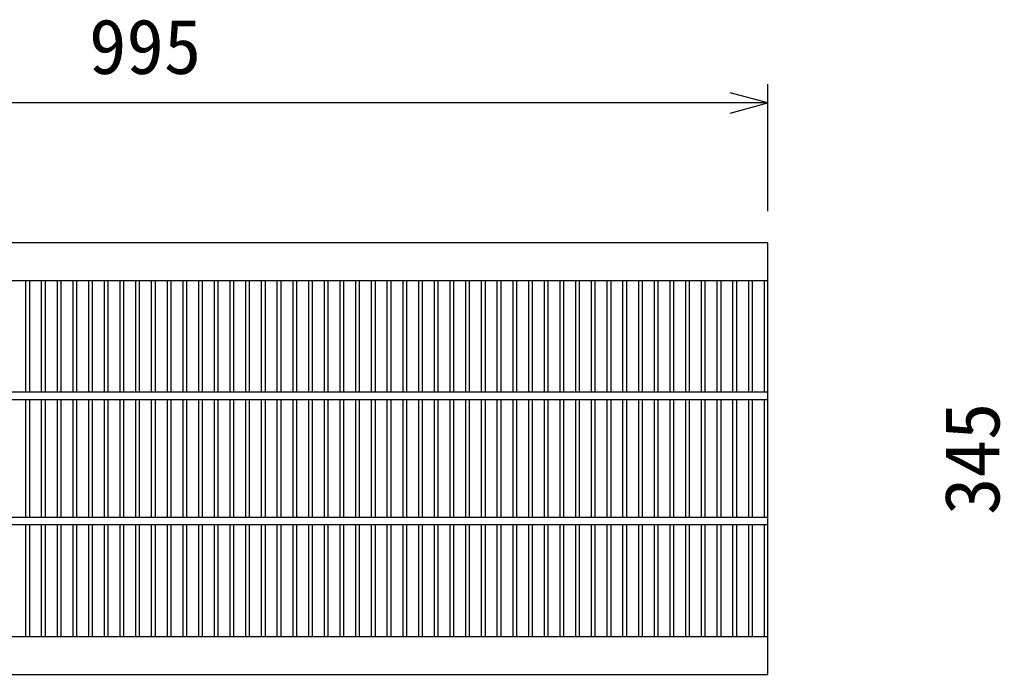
# Model space of a CAD drawing. Units: millimetres, scale not verified. Extents: x -25200 to 25200, y -8910 to 8910.
# Drawn here: x -14879 to -14096, y -5270 to -4746 of the extents above; entities that cross this region are included whole.
import ezdxf
from ezdxf.enums import TextEntityAlignment as Align

# ---------------------------------------------------------------- set-up
doc = ezdxf.new("R2010")
doc.units = ezdxf.units.MM
doc.header["$LTSCALE"] = 30
doc.layers.add('0-0_DIM', color=7, linetype='Continuous', lineweight=25)
doc.layers.add('0-2_HATCH', color=6, linetype='Continuous', lineweight=25)
doc.styles.add('ＭＳ ゴシック', font='')
doc.styles.get('ＭＳ ゴシック').set_extended_font_data('MS Gothic')

msp = doc.modelspace()

# ---------------------------------------------------------------- linework, layer by layer
at = {"layer": '0-0_DIM'}
for p, q in [((-14281.52, -4899.7), (-14281.52, -4798.11)), ((-14281.52, -4813.11), (-15276.52, -4813.11))]:
    msp.add_line(p, q, dxfattribs=at)
msp.add_lwpolyline([(-14311.52, -4821.15), (-14281.52, -4813.11), (-14311.52, -4805.07)], dxfattribs=at)
at = {"layer": '0-2_HATCH'}
for p, q in [((-15276.52, -4954.92), (-14281.52, -4954.92)), ((-14874.7, -4954.92), (-14874.7, -5044.42)), ((-14871.7, -4954.92), (-14871.7, -5044.42)), ((-14862.14, -4954.92), (-14862.14, -5044.42)), ((-14859.14, -4954.92), (-14859.14, -5044.42)), ((-14849.58, -4954.92), (-14849.58, -5044.42)), ((-14846.58, -4954.92), (-14846.58, -5044.42)), ((-14837.03, -4954.92), (-14837.03, -5044.42)), ((-14834.03, -4954.92), (-14834.03, -5044.42)), ((-14824.47, -4954.92), (-14824.47, -5044.42)), ((-14821.47, -4954.92), (-14821.47, -5044.42)), ((-14811.91, -4954.92), (-14811.91, -5044.42)), ((-14808.91, -4954.92), (-14808.91, -5044.42)), ((-14799.36, -4954.92), (-14799.36, -5044.42)), ((-14796.36, -4954.92), (-14796.36, -5044.42)), ((-14786.8, -4954.92), (-14786.8, -5044.42)), ((-14783.8, -4954.92), (-14783.8, -5044.42)), ((-14774.24, -4954.92), (-14774.24, -5044.42)), ((-14771.24, -4954.92), (-14771.24, -5044.42)), ((-14761.68, -4954.92), (-14761.68, -5044.42)), ((-14758.68, -4954.92), (-14758.68, -5044.42)), ((-14749.13, -4954.92), (-14749.13, -5044.42)), ((-14746.13, -4954.92), (-14746.13, -5044.42)), ((-14736.57, -4954.92), (-14736.57, -5044.42)), ((-14733.57, -4954.92), (-14733.57, -5044.42)), ((-14724.01, -4954.92), (-14724.01, -5044.42)), ((-14721.01, -4954.92), (-14721.01, -5044.42)), ((-14711.46, -4954.92), (-14711.46, -5044.42)), ((-14708.46, -4954.92), (-14708.46, -5044.42)), ((-14698.9, -4954.92), (-14698.9, -5044.42)), ((-14695.9, -4954.92), (-14695.9, -5044.42)), ((-14686.34, -4954.92), (-14686.34, -5044.42)), ((-14683.34, -4954.92), (-14683.34, -5044.42)), ((-14673.79, -4954.92), (-14673.79, -5044.42)), ((-14670.79, -4954.92), (-14670.79, -5044.42)), ((-14661.23, -4954.92), (-14661.23, -5044.42)), ((-14658.23, -4954.92), (-14658.23, -5044.42)), ((-14648.67, -4954.92), (-14648.67, -5044.42)), ((-14645.67, -4954.92), (-14645.67, -5044.42)), ((-14636.11, -4954.92), (-14636.11, -5044.42)), ((-14633.11, -4954.92), (-14633.11, -5044.42)), ((-14623.56, -4954.92), (-14623.56, -5044.42)), ((-14620.56, -4954.92), (-14620.56, -5044.42)), ((-14611, -4954.92), (-14611, -5044.42)), ((-14608, -4954.92), (-14608, -5044.42)), ((-14598.44, -4954.92), (-14598.44, -5044.42)), ((-14595.44, -4954.92), (-14595.44, -5044.42)), ((-14585.89, -4954.92), (-14585.89, -5044.42)), ((-14582.89, -4954.92), (-14582.89, -5044.42)), ((-14573.33, -4954.92), (-14573.33, -5044.42)), ((-14570.33, -4954.92), (-14570.33, -5044.42)), ((-14560.77, -4954.92), (-14560.77, -5044.42)), ((-14557.77, -4954.92), (-14557.77, -5044.42)), ((-14548.22, -4954.92), (-14548.22, -5044.42)), ((-14545.22, -4954.92), (-14545.22, -5044.42)), ((-14535.66, -4954.92), (-14535.66, -5044.42)), ((-14532.66, -4954.92), (-14532.66, -5044.42)), ((-14523.1, -4954.92), (-14523.1, -5044.42)), ((-14520.1, -4954.92), (-14520.1, -5044.42)), ((-14510.54, -4954.92), (-14510.54, -5044.42)), ((-14507.54, -4954.92), (-14507.54, -5044.42)), ((-14497.99, -4954.92), (-14497.99, -5044.42)), ((-14494.99, -4954.92), (-14494.99, -5044.42)), ((-14485.43, -4954.92), (-14485.43, -5044.42)), ((-14482.43, -4954.92), (-14482.43, -5044.42)), ((-14472.87, -4954.92), (-14472.87, -5044.42)), ((-14469.87, -4954.92), (-14469.87, -5044.42)), ((-14460.32, -4954.92), (-14460.32, -5044.42)), ((-14457.32, -4954.92), (-14457.32, -5044.42)), ((-14447.76, -4954.92), (-14447.76, -5044.42)), ((-14444.76, -4954.92), (-14444.76, -5044.42)), ((-14435.2, -4954.92), (-14435.2, -5044.42)), ((-14432.2, -4954.92), (-14432.2, -5044.42)), ((-14422.65, -4954.92), (-14422.65, -5044.42)), ((-14419.65, -4954.92), (-14419.65, -5044.42)), ((-14410.09, -4954.92), (-14410.09, -5044.42)), ((-14407.09, -4954.92), (-14407.09, -5044.42)), ((-14397.53, -4954.92), (-14397.53, -5044.42)), ((-14394.53, -4954.92), (-14394.53, -5044.42)), ((-14384.98, -4954.92), (-14384.98, -5044.42)), ((-14381.98, -4954.92), (-14381.98, -5044.42)), ((-14372.42, -4954.92), (-14372.42, -5044.42)), ((-14369.42, -4954.92), (-14369.42, -5044.42)), ((-14359.86, -4954.92), (-14359.86, -5044.42)), ((-14356.86, -4954.92), (-14356.86, -5044.42)), ((-14347.3, -4954.92), (-14347.3, -5044.42)), ((-14344.3, -4954.92), (-14344.3, -5044.42)), ((-14334.75, -4954.92), (-14334.75, -5044.42)), ((-14331.75, -4954.92), (-14331.75, -5044.42)), ((-14322.19, -4954.92), (-14322.19, -5044.42)), ((-14319.19, -4954.92), (-14319.19, -5044.42)), ((-14309.63, -4954.92), (-14309.63, -5044.42)), ((-14306.63, -4954.92), (-14306.63, -5044.42)), ((-14297.08, -4954.92), (-14297.08, -5044.42)), ((-14294.08, -4954.92), (-14294.08, -5044.42)), ((-14284.52, -4954.92), (-14284.52, -5044.42)), ((-14281.52, -5044.42), (-15276.52, -5044.42)), ((-14281.52, -5050.42), (-15276.52, -5050.42)), ((-14874.7, -5050.42), (-14874.7, -5144.42)), ((-14871.7, -5050.42), (-14871.7, -5144.42)), ((-14862.14, -5050.42), (-14862.14, -5144.42)), ((-14859.14, -5050.42), (-14859.14, -5144.42)), ((-14849.58, -5050.42), (-14849.58, -5144.42)), ((-14846.58, -5050.42), (-14846.58, -5144.42)), ((-14837.03, -5050.42), (-14837.03, -5144.42)), ((-14834.03, -5050.42), (-14834.03, -5144.42)), ((-14824.47, -5050.42), (-14824.47, -5144.42)), ((-14821.47, -5050.42), (-14821.47, -5144.42)), ((-14811.91, -5050.42), (-14811.91, -5144.42)), ((-14808.91, -5050.42), (-14808.91, -5144.42)), ((-14799.36, -5050.42), (-14799.36, -5144.42)), ((-14796.36, -5050.42), (-14796.36, -5144.42)), ((-14786.8, -5050.42), (-14786.8, -5144.42)), ((-14783.8, -5050.42), (-14783.8, -5144.42)), ((-14774.24, -5050.42), (-14774.24, -5144.42)), ((-14771.24, -5050.42), (-14771.24, -5144.42)), ((-14761.68, -5050.42), (-14761.68, -5144.42)), ((-14758.68, -5050.42), (-14758.68, -5144.42)), ((-14749.13, -5050.42), (-14749.13, -5144.42)), ((-14746.13, -5050.42), (-14746.13, -5144.42)), ((-14736.57, -5050.42), (-14736.57, -5144.42)), ((-14733.57, -5050.42), (-14733.57, -5144.42)), ((-14724.01, -5050.42), (-14724.01, -5144.42)), ((-14721.01, -5050.42), (-14721.01, -5144.42)), ((-14711.46, -5050.42), (-14711.46, -5144.42)), ((-14708.46, -5050.42), (-14708.46, -5144.42)), ((-14698.9, -5050.42), (-14698.9, -5144.42)), ((-14695.9, -5050.42), (-14695.9, -5144.42)), ((-14686.34, -5050.42), (-14686.34, -5144.42)), ((-14683.34, -5050.42), (-14683.34, -5144.42)), ((-14673.79, -5050.42), (-14673.79, -5144.42)), ((-14670.79, -5050.42), (-14670.79, -5144.42)), ((-14661.23, -5050.42), (-14661.23, -5144.42)), ((-14658.23, -5050.42), (-14658.23, -5144.42)), ((-14648.67, -5050.42), (-14648.67, -5144.42)), ((-14645.67, -5050.42), (-14645.67, -5144.42)), ((-14636.11, -5050.42), (-14636.11, -5144.42)), ((-14633.11, -5050.42), (-14633.11, -5144.42)), ((-14623.56, -5050.42), (-14623.56, -5144.42)), ((-14620.56, -5050.42), (-14620.56, -5144.42)), ((-14611, -5050.42), (-14611, -5144.42)), ((-14608, -5050.42), (-14608, -5144.42)), ((-14598.44, -5050.42), (-14598.44, -5144.42)), ((-14595.44, -5050.42), (-14595.44, -5144.42)), ((-14585.89, -5050.42), (-14585.89, -5144.42)), ((-14582.89, -5050.42), (-14582.89, -5144.42)), ((-14573.33, -5050.42), (-14573.33, -5144.42)), ((-14570.33, -5050.42), (-14570.33, -5144.42)), ((-14560.77, -5050.42), (-14560.77, -5144.42)), ((-14557.77, -5050.42), (-14557.77, -5144.42)), ((-14548.22, -5050.42), (-14548.22, -5144.42)), ((-14545.22, -5050.42), (-14545.22, -5144.42)), ((-14535.66, -5050.42), (-14535.66, -5144.42)), ((-14532.66, -5050.42), (-14532.66, -5144.42)), ((-14523.1, -5050.42), (-14523.1, -5144.42)), ((-14520.1, -5050.42), (-14520.1, -5144.42)), ((-14510.54, -5050.42), (-14510.54, -5144.42)), ((-14507.54, -5050.42), (-14507.54, -5144.42)), ((-14497.99, -5050.42), (-14497.99, -5144.42)), ((-14494.99, -5050.42), (-14494.99, -5144.42)), ((-14485.43, -5050.42), (-14485.43, -5144.42)), ((-14482.43, -5050.42), (-14482.43, -5144.42)), ((-14472.87, -5050.42), (-14472.87, -5144.42)), ((-14469.87, -5050.42), (-14469.87, -5144.42)), ((-14460.32, -5050.42), (-14460.32, -5144.42)), ((-14457.32, -5050.42), (-14457.32, -5144.42)), ((-14447.76, -5050.42), (-14447.76, -5144.42)), ((-14444.76, -5050.42), (-14444.76, -5144.42)), ((-14435.2, -5050.42), (-14435.2, -5144.42)), ((-14432.2, -5050.42), (-14432.2, -5144.42)), ((-14422.65, -5050.42), (-14422.65, -5144.42)), ((-14419.65, -5050.42), (-14419.65, -5144.42)), ((-14410.09, -5050.42), (-14410.09, -5144.42)), ((-14407.09, -5050.42), (-14407.09, -5144.42)), ((-14397.53, -5050.42), (-14397.53, -5144.42)), ((-14394.53, -5050.42), (-14394.53, -5144.42)), ((-14384.98, -5050.42), (-14384.98, -5144.42)), ((-14381.98, -5050.42), (-14381.98, -5144.42)), ((-14372.42, -5050.42), (-14372.42, -5144.42)), ((-14369.42, -5050.42), (-14369.42, -5144.42)), ((-14359.86, -5050.42), (-14359.86, -5144.42)), ((-14356.86, -5050.42), (-14356.86, -5144.42)), ((-14347.3, -5050.42), (-14347.3, -5144.42)), ((-14344.3, -5050.42), (-14344.3, -5144.42)), ((-14334.75, -5050.42), (-14334.75, -5144.42)), ((-14331.75, -5050.42), (-14331.75, -5144.42)), ((-14322.19, -5050.42), (-14322.19, -5144.42)), ((-14319.19, -5050.42), (-14319.19, -5144.42)), ((-14309.63, -5050.42), (-14309.63, -5144.42)), ((-14306.63, -5050.42), (-14306.63, -5144.42)), ((-14297.08, -5050.42), (-14297.08, -5144.42)), ((-14294.08, -5050.42), (-14294.08, -5144.42)), ((-14284.52, -5050.42), (-14284.52, -5144.42)), ((-14281.52, -5144.42), (-15276.52, -5144.42)), ((-14281.52, -5150.42), (-15276.52, -5150.42)), ((-14874.7, -5150.42), (-14874.7, -5239.92)), ((-14871.7, -5150.42), (-14871.7, -5239.92)), ((-14862.14, -5150.42), (-14862.14, -5239.92)), ((-14859.14, -5150.42), (-14859.14, -5239.92)), ((-14849.58, -5150.42), (-14849.58, -5239.92)), ((-14846.58, -5150.42), (-14846.58, -5239.92)), ((-14837.03, -5150.42), (-14837.03, -5239.92)), ((-14834.03, -5150.42), (-14834.03, -5239.92)), ((-14824.47, -5150.42), (-14824.47, -5239.92)), ((-14821.47, -5150.42), (-14821.47, -5239.92)), ((-14811.91, -5150.42), (-14811.91, -5239.92)), ((-14808.91, -5150.42), (-14808.91, -5239.92)), ((-14799.36, -5150.42), (-14799.36, -5239.92)), ((-14796.36, -5150.42), (-14796.36, -5239.92)), ((-14786.8, -5150.42), (-14786.8, -5239.92)), ((-14783.8, -5150.42), (-14783.8, -5239.92)), ((-14774.24, -5150.42), (-14774.24, -5239.92)), ((-14771.24, -5150.42), (-14771.24, -5239.92)), ((-14761.68, -5150.42), (-14761.68, -5239.92)), ((-14758.68, -5150.42), (-14758.68, -5239.92)), ((-14749.13, -5150.42), (-14749.13, -5239.92)), ((-14746.13, -5150.42), (-14746.13, -5239.92)), ((-14736.57, -5150.42), (-14736.57, -5239.92)), ((-14733.57, -5150.42), (-14733.57, -5239.92)), ((-14724.01, -5150.42), (-14724.01, -5239.92)), ((-14721.01, -5150.42), (-14721.01, -5239.92)), ((-14711.46, -5150.42), (-14711.46, -5239.92)), ((-14708.46, -5150.42), (-14708.46, -5239.92)), ((-14698.9, -5150.42), (-14698.9, -5239.92)), ((-14695.9, -5150.42), (-14695.9, -5239.92)), ((-14686.34, -5150.42), (-14686.34, -5239.92)), ((-14683.34, -5150.42), (-14683.34, -5239.92)), ((-14673.79, -5150.42), (-14673.79, -5239.92)), ((-14670.79, -5150.42), (-14670.79, -5239.92)), ((-14661.23, -5150.42), (-14661.23, -5239.92)), ((-14658.23, -5150.42), (-14658.23, -5239.92)), ((-14648.67, -5150.42), (-14648.67, -5239.92)), ((-14645.67, -5150.42), (-14645.67, -5239.92)), ((-14636.11, -5150.42), (-14636.11, -5239.92)), ((-14633.11, -5150.42), (-14633.11, -5239.92)), ((-14623.56, -5150.42), (-14623.56, -5239.92)), ((-14620.56, -5150.42), (-14620.56, -5239.92)), ((-14611, -5150.42), (-14611, -5239.92)), ((-14608, -5150.42), (-14608, -5239.92)), ((-14598.44, -5150.42), (-14598.44, -5239.92)), ((-14595.44, -5150.42), (-14595.44, -5239.92)), ((-14585.89, -5150.42), (-14585.89, -5239.92)), ((-14582.89, -5150.42), (-14582.89, -5239.92)), ((-14573.33, -5150.42), (-14573.33, -5239.92)), ((-14570.33, -5150.42), (-14570.33, -5239.92)), ((-14560.77, -5150.42), (-14560.77, -5239.92)), ((-14557.77, -5150.42), (-14557.77, -5239.92)), ((-14548.22, -5150.42), (-14548.22, -5239.92)), ((-14545.22, -5150.42), (-14545.22, -5239.92)), ((-14535.66, -5150.42), (-14535.66, -5239.92)), ((-14532.66, -5150.42), (-14532.66, -5239.92)), ((-14523.1, -5150.42), (-14523.1, -5239.92)), ((-14520.1, -5150.42), (-14520.1, -5239.92)), ((-14510.54, -5150.42), (-14510.54, -5239.92)), ((-14507.54, -5150.42), (-14507.54, -5239.92)), ((-14497.99, -5150.42), (-14497.99, -5239.92)), ((-14494.99, -5150.42), (-14494.99, -5239.92)), ((-14485.43, -5150.42), (-14485.43, -5239.92)), ((-14482.43, -5150.42), (-14482.43, -5239.92)), ((-14472.87, -5150.42), (-14472.87, -5239.92)), ((-14469.87, -5150.42), (-14469.87, -5239.92)), ((-14460.32, -5150.42), (-14460.32, -5239.92)), ((-14457.32, -5150.42), (-14457.32, -5239.92)), ((-14447.76, -5150.42), (-14447.76, -5239.92)), ((-14444.76, -5150.42), (-14444.76, -5239.92)), ((-14435.2, -5150.42), (-14435.2, -5239.92)), ((-14432.2, -5150.42), (-14432.2, -5239.92)), ((-14422.65, -5150.42), (-14422.65, -5239.92)), ((-14419.65, -5150.42), (-14419.65, -5239.92)), ((-14410.09, -5150.42), (-14410.09, -5239.92)), ((-14407.09, -5150.42), (-14407.09, -5239.92)), ((-14397.53, -5150.42), (-14397.53, -5239.92)), ((-14394.53, -5150.42), (-14394.53, -5239.92)), ((-14384.98, -5150.42), (-14384.98, -5239.92)), ((-14381.98, -5150.42), (-14381.98, -5239.92)), ((-14372.42, -5150.42), (-14372.42, -5239.92)), ((-14369.42, -5150.42), (-14369.42, -5239.92)), ((-14359.86, -5150.42), (-14359.86, -5239.92)), ((-14356.86, -5150.42), (-14356.86, -5239.92)), ((-14347.3, -5150.42), (-14347.3, -5239.92)), ((-14344.3, -5150.42), (-14344.3, -5239.92)), ((-14334.75, -5150.42), (-14334.75, -5239.92)), ((-14331.75, -5150.42), (-14331.75, -5239.92)), ((-14322.19, -5150.42), (-14322.19, -5239.92)), ((-14319.19, -5150.42), (-14319.19, -5239.92)), ((-14309.63, -5150.42), (-14309.63, -5239.92)), ((-14306.63, -5150.42), (-14306.63, -5239.92)), ((-14297.08, -5150.42), (-14297.08, -5239.92)), ((-14294.08, -5150.42), (-14294.08, -5239.92)), ((-14284.52, -5150.42), (-14284.52, -5239.92)), ((-14281.52, -5239.92), (-15276.52, -5239.92))]:
    msp.add_line(p, q, dxfattribs=at)
msp.add_lwpolyline([(-15276.52, -4924.92), (-15276.52, -5269.92), (-14281.52, -5269.92), (-14281.52, -4924.92)], close=True, dxfattribs=at)

# ---------------------------------------------------------------- texts
at = {"layer": '0-0_DIM', "style": 'ＭＳ ゴシック'}
msp.add_text('995', height=43.99, dxfattribs=at).set_placement((-14824.02, -4803.11), align=Align.BOTTOM_LEFT)
msp.add_text('345', height=43.99, rotation=90, dxfattribs=at).set_placement((-14083.18, -5142.42), align=Align.BOTTOM_LEFT)

doc.saveas('drawing.dxf')
